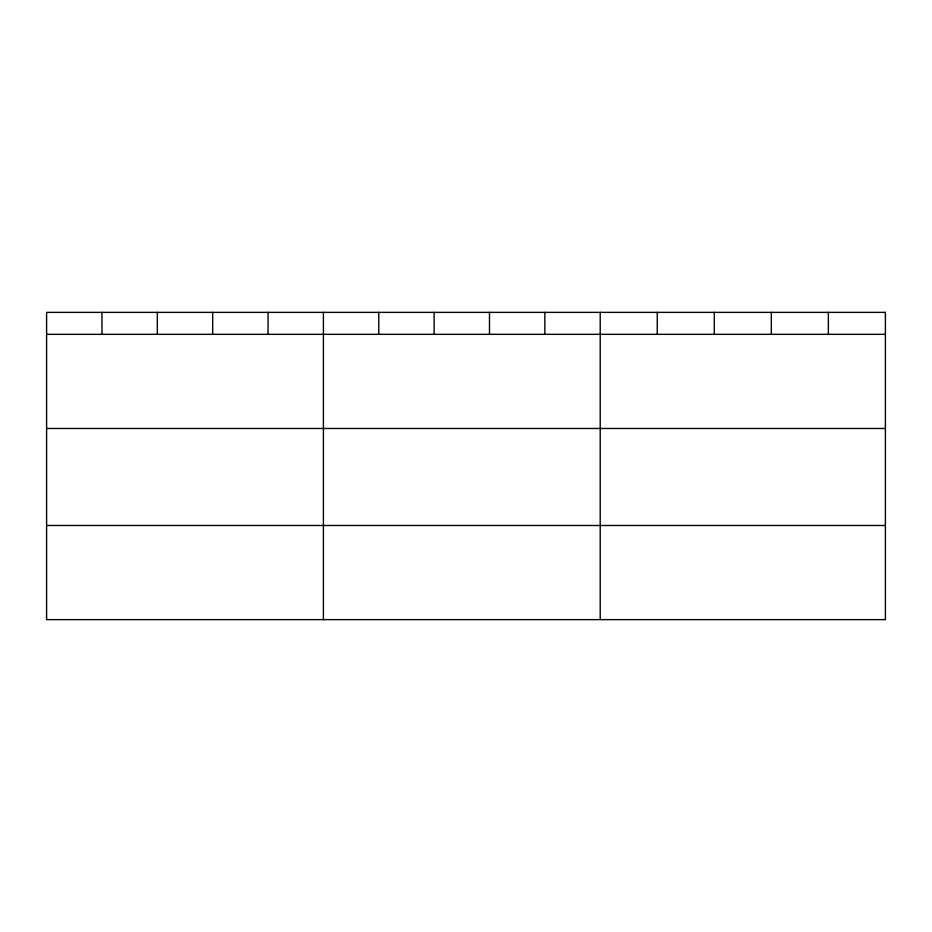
<?xml version="1.0" encoding="UTF-8"?>
<svg xmlns="http://www.w3.org/2000/svg" width="932" height="932" viewBox="0 0 932 932"><rect width="100%" height="100%" fill="white"/><g stroke="black" fill="none" stroke-linecap="round" stroke-linejoin="round"><path stroke-width="1.4" d="M46.6 334.332L885.4 334.332M46.6 428.475L885.4 428.475M46.6 525.485L885.4 525.485M828.362 312.371L828.362 334.332M771.323 312.371L771.323 334.332M714.285 312.371L714.285 334.332M657.246 312.371L657.246 334.332M600.208 312.371L600.208 619.629M544.847 312.371L544.847 334.332M489.486 312.371L489.486 334.332M434.126 312.371L434.126 334.332M378.765 312.371L378.765 334.332M323.404 312.371L323.404 619.629M268.043 312.371L268.043 334.332M212.682 312.371L212.682 334.332M157.322 312.371L157.322 334.332M101.961 312.371L101.961 334.332M885.4 312.371L46.6 312.371L46.6 619.629L885.4 619.629L885.4 312.371"/></g></svg>
